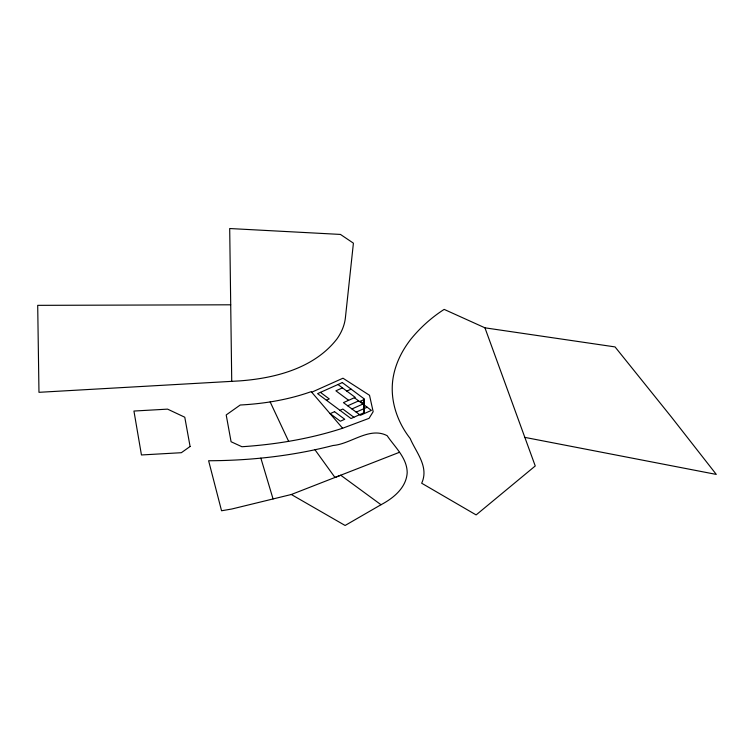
<?xml version="1.0" encoding="UTF-8"?>
<svg xmlns="http://www.w3.org/2000/svg" width="754" height="754" viewBox="0 0 754 754"><rect width="100%" height="100%" fill="white"/><g stroke="black" fill="none" stroke-linecap="round" stroke-linejoin="round"><path stroke-width="1.13" d="M381.006 504.728L345.115 525.472L291.317 494.501L231.789 509.007L221.553 510.769L208.613 460.741C250.498 460.628 292.495 455.934 333.117 445.482C350.836 444.068 369.488 426.378 387.17 435.699C394.804 447.075 407.122 457.867 407.188 472.711C406.302 487.772 393.399 498.215 381.006 504.728L340.723 475.218L334.974 477.471L315.012 449.818M311.704 392.221L342.985 378.216L369.526 395.303L373.164 411.693L369.064 418.338L342.608 428.244C310.064 438.828 276.03 444.474 241.93 446.736L231.082 441.74L226.2 414.936L240.224 405.011C264.334 403.729 288.414 399.752 311.204 391.637L342.608 428.244M342.476 387.867L335.898 390.808L348.64 400.299M326.397 400.214L329.262 398.932L320.441 392.363M346.793 391.081L351.119 389.149M347.688 405.793L358.65 400.883M339.988 410.336L342.853 409.054L353.871 417.254M363.654 399.743L360.393 401.203L363.701 403.663M351.939 408.96L362.9 404.05M356.19 412.118L367.151 407.217M291.317 494.501L399.328 452.343M230.715 304.804L37.7 305.342L38.972 392.316L239.574 380.902C275.022 378.291 314.145 368.329 336.934 338.961A117.332 67.737 0 0 0 345.426 317.5L353.409 243.165L340.45 234.428L229.697 228.528L231.732 381.354M484.935 327.82L535.246 465.972L476.132 514.916L421.684 483.229C429.252 466.745 416.142 452.589 410.157 438.46C397.019 421.674 389.743 399.874 392.994 378.546A212.807 122.864 0 0 1 410.939 339.102C420.364 327.538 431.59 317.443 444.163 309.394L484.935 327.82L615.047 346.915L671.296 416.887L716.3 474.417L524.831 437.377M337.971 384.512L355.219 397.358L343.447 402.627L360.44 415.284L371.402 410.374L354.399 397.726M270.158 401.91L288.631 441.335M260.856 458.112L273.061 498.95M363.635 398.461L363.805 412.815M190.093 446.5L181.346 452.702L141.45 454.964L133.939 411.043L167.577 409.13L184.777 417.226L190.093 446.5M342.297 382.58L317.575 393.645L351.006 418.536L364.427 412.532L364.267 398.932L342.297 382.58M334.54 411.684L330.158 413.644L340.356 421.232L344.738 419.271L334.54 411.684"/></g></svg>
